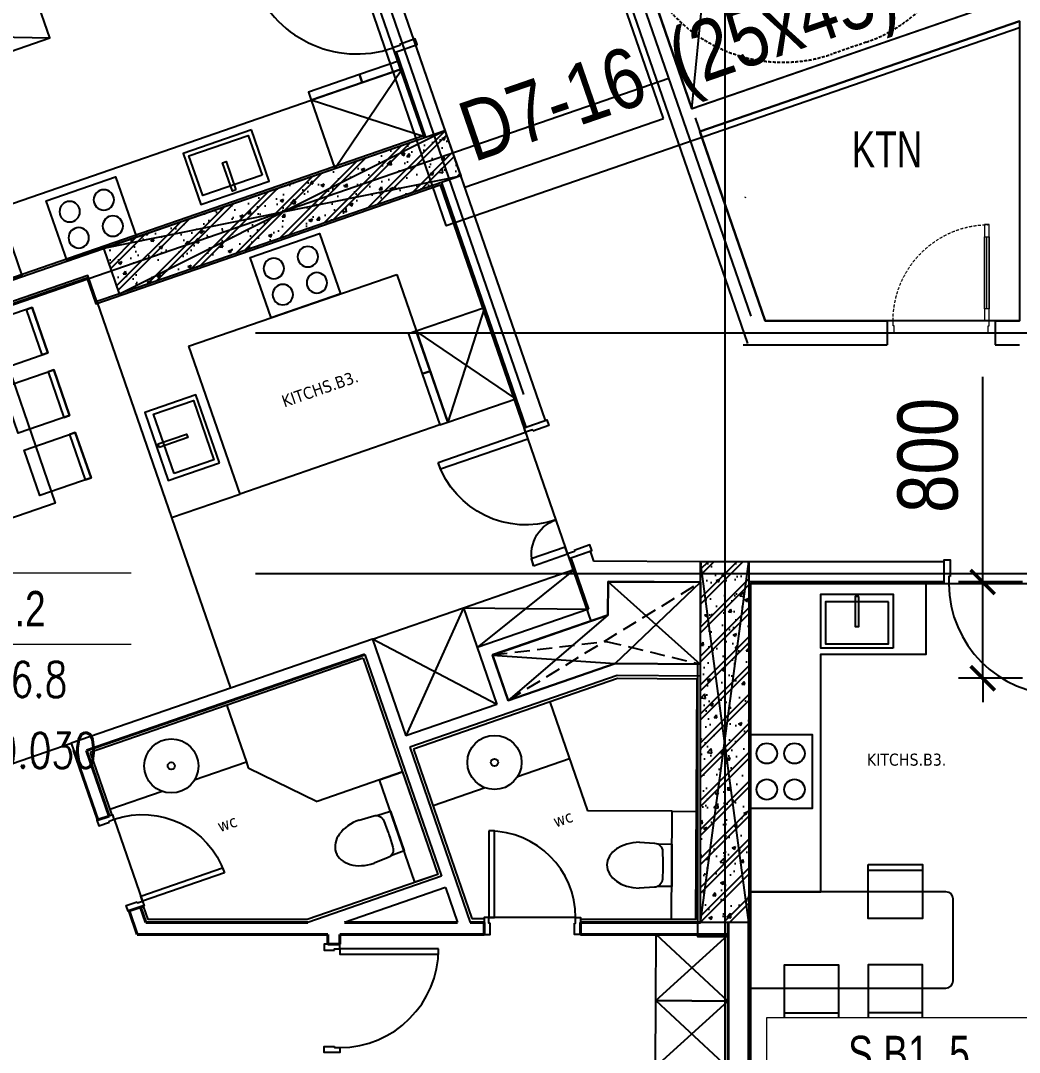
# Model space of a CAD drawing. Header units: millimetres. Extents: x -361699137 to 361252145, y -356478932 to 356523199.
# Drawn here: x -51378 to -43073, y 11591 to 20166 of the extents above; entities that cross this region are included whole.
import ezdxf
from ezdxf.enums import TextEntityAlignment as Align
from ezdxf.xclip import XClip

# ---------------------------------------------------------------- set-up
doc = ezdxf.new("R2010")
doc.units = ezdxf.units.MM
doc.header["$LTSCALE"] = 100
doc.header["$MEASUREMENT"] = 0
doc.header["$XCLIPFRAME"] = 0
doc.set_wipeout_variables(frame=1)
for name, pattern in [('ACAD_ISO03W100', [30, 12, -18]), ('HIDDEN', [0.375, 0.25, -0.125]), ('Xref_ST_MBDV Cot vach 30.7.2022$0$HIDDEN', [0.375, 0.25, -0.125])]:
    doc.linetypes.add(name, pattern=pattern)
for name, color, linetype in [('1VinaPVC-Text', 9, 'Continuous'), ('A-_FURN----_E-_N', 251, 'Continuous'), ('A-_SANIEQPT_E-_N', 251, 'Continuous'), ('A-ANNO-ROOM', 50, 'Continuous'), ('ccu12-Text', 31, 'Continuous'), ('IDEA - dim', 251, 'Continuous'), ('KC', 5, 'Continuous'), ('KT-Khuat', 9, 'HIDDEN'), ('KT-Net manh', 139, 'Continuous'), ('KT-Tuong', 1, 'Continuous'), ('Xref_ST_MBDV Cot vach 30.7.2022$0$KT-Net manh', 139, 'Continuous'), ('Xref_ST_MBDV Cot vach 30.7.2022$0$KT-Text', 7, 'Continuous'), ('Xref_ST_MBDV Cot vach 30.7.2022$0$KT-Tuong', 1, 'Continuous')]:
    doc.layers.add(name, color=color, linetype=linetype)
for name, color, linetype, lineweight in [('ccu12-Tencaukien', 9, 'Continuous', 15), ('KT-Chuviet', 255, 'Continuous', 15), ('KT-Net cat', 1, 'Continuous', 40), ('KT-Net thay', 7, 'Continuous', 15), ('KT-Net truc', 18, 'Continuous', 15), ('Xref_ST_MBDV Cot vach 30.7.2022$0$CUA', 37, 'Continuous', 13)]:
    doc.layers.add(name, color=color, linetype=linetype, lineweight=lineweight)
doc.layers.add('dien tich thong thuy', color=3, linetype='Continuous', plot=False)
doc.styles.add('220126_HDN_HBA typical plan$0$211210_HDN_HBA_TYPICAL PLAN CORE OPT 1$0$HBA-Text', font='GOTHIC.TTF')
doc.styles.add('Arial Narrow', font='ARIALN.TTF')
doc.styles.add('font unicode ccu', font='arial.ttf')
doc.styles.add('ROMANS', font='ROMANS.SHX')
doc.styles.add('Tahoma', font='tahoma.ttf')
doc.styles.add('Xref_ST_MBDV Cot vach 30.7.2022$0$Arial', font='arial.ttf', dxfattribs={"width": 0.7})
doc.dimstyles.new('ccu12-200', dxfattribs={"dimscale": 200, "dimtxt": 2.5, "dimasz": 1, "dimexe": 1, "dimexo": 2, "dimgap": 1, "dimtad": 1, "dimdec": 0, "dimdsep": 46, "dimtxsty": 'Arial Narrow', "dimblk": 'ARCHTICK', "dimcen": -1, "dimdle": 1, "dimclrd": 256, "dimclre": 256, "dimclrt": 3, "dimadec": 0, "dimazin": 2, "dimtfac": 0.1, "dimtdec": 0, "dimtmove": 0, "dimatfit": 1, "dimldrblk": 'ARCHTICK', "dimfxl": 1, "dimtvp": 0.8333333333333334, "dimtolj": 1, "dimtzin": 12, "dimarcsym": 0})
pattern_1 = [(49.99999999999999, (-90946.1647472535, -18366.26446870027), (286.9040730403014, -25.10085399303804), [30, -330]), (355, (-90946.1647472535, -18366.26446870027), (-55.50053344520001, 300.8768534800047), [24, -264]), (100.4514, (-90922.25607525349, -18368.35620470027), (231.4037526856086, 275.7758168243814), [25.496076, -280.4568448]), (46.18420000000001, (-90946.1647472535, -18286.26446870027), (426.8964194502578, -66.20760573160723), [45, -495]), (96.6356, (-90910.5900492535, -18291.78179150027), (373.8650822194813, 389.6471483601767), [38.2441152, -420.6852]), (351.1842, (-90946.1647472535, -18286.26446870027), (373.8647780534509, 389.6474403701299), [36, -396]), (21, (-90906.1647472535, -18306.26446870027), (238.7628208473847, -161.0475562661355), [30, -330]), (326.0000000000001, (-90906.1647472535, -18306.26446870027), (97.32613276863269, 290.0600180187412), [24, -264]), (71.4514, (-90886.2678540535, -18319.68511110027), (336.089051432596, 129.012198683981), [25.496076, -280.4568448]), (37.50000000000001, (-90946.1647472535, -18366.26446870027), (4.863942126916267, 133.1575415325246), [0, -260.8, 0, -268, 0, -265]), (7.499999999999999, (-90946.1647472535, -18366.26446870027), (105.2278149768594, 157.7646847529441), [0, -152.8, 0, -254.8, 0, -101]), (327.5, (-91035.3647472535, -18366.26446870027), (213.5289744689636, -9.021948693751902), [0, -100, 0, -312, 0, -414]), (317.5, (-91075.3647472535, -18366.26446870027), (233.2744677369545, 40.04199293292709), [0, -130, 0, -207.2, 0, -294]), (45, (-90946.1647472535, -18366.26446870027), (-120.2081528017131, 120.2081528017131), []), (45, (-90946.1647472535, -18317.26446870027), (-120.2081528017131, 120.2081528017131), [])]

# ---------------------------------------------------------------- blocks, each defined once
blk = doc.blocks.new('*U166')
blk.add_line((70, 100), (70, 700.0000000000036))
for points in [[(50, 0), (50, 800.0000000000036), (90, 800.0000000000036), (90, 0)], [(50, 100), (90, 100), (90, 700.0000000000036), (50, 700.0000000000036)], [(0, -100.0000000004902), (60, -100.0000000004902), (60, -40), (50, -40), (50, 0), (0, 0)], [(900.0000000000036, -100.0000000004901), (840.0000000000036, -100.0000000004901), (840.0000000000036, -39.99999999999989), (850.0000000000036, -39.99999999999989), (850.0000000000036, 1.136868377216165e-13), (900.0000000000036, 1.421085471520205e-13)]]:
    blk.add_lwpolyline(points, close=True)
at = {"linetype": 'Xref_ST_MBDV Cot vach 30.7.2022$0$HIDDEN'}
blk.add_arc((50, 0), 800.0000000000036, 7.016709298534877e-15, 90, dxfattribs=at)
blk = doc.blocks.new('*U204')
at = {"ltscale": 5}
blk.add_lwpolyline([(305, -530), (305, -1.13686837721616e-13), (-305, 0), (-305, -530)], close=True, dxfattribs=at)
for centre in [(-150, -150), (150, -150.0000000000001), (-150, -380), (150, -380)]:
    blk.add_circle(centre, 85, dxfattribs=at)
blk = doc.blocks.new('*U205')
at = {"ltscale": 5}
for points in [[(-300, -450), (300, -450), (300, 0), (-300, 0)], [(-261, -65), (261, -65), (261, -415), (-261, -415)], [(-15, -20), (15, -20), (15, -270), (-15, -270)]]:
    blk.add_lwpolyline(points, close=True, dxfattribs=at)
blk = doc.blocks.new('17')
at = {"layer": 'A-_FURN----_E-_N', "linetype": 'Continuous'}
for points in [[(-1.86992110684514e-09, 170.0000000000146), (599.9999999981374, 170.0000000000364), (599.9999999981301, 970.0000000000146), (-1.862645149230957e-09, 970.0000000000218)], [(599.9999999981374, 520.0000000000146), (669.9999999981301, 520.0000000000218), (669.9999999981374, 970.0000000000218), (599.9999999981301, 970.0000000000146)], [(599.9999999981374, 170.0000000000364), (669.9999999981301, 170.0000000000218), (669.9999999981301, 520.0000000000218), (599.9999999981374, 520.0000000000146)]]:
    blk.add_lwpolyline(points, close=True, dxfattribs=at)
at = {"layer": 'IDEA - dim'}
for points in [[(-1.86992110684514e-09, 3820.000000000138), (599.9999999981301, 3820.000000000146), (599.9999999981301, 3720.000000000131), (-1.86992110684514e-09, 3720.000000000138)], [(2149.99999999813, 3820.000000000153), (1799.999999998145, 3820.000000000146), (1799.99999999813, 2854.999999999971), (2149.99999999813, 2854.999999999964)], [(800.0000000000073, 125.0000000000218), (790, 125.0000000000218), (789.9999999999927, 185.0000000000073), (749.9999999999927, 185.0000000000073), (749.9999999999927, -15.00000000000728), (799.9999999999927, -15)]]:
    blk.add_lwpolyline(points, close=True, dxfattribs=at)
for points in [[(599.9999999981301, 3820.000000000146), (599.9999999981301, 970.0000000000146)], [(599.9999999981301, 970.0000000000146), (-1.862645149230957e-09, 970.0000000000218)]]:
    blk.add_lwpolyline(points, dxfattribs=at)
blk.add_arc((1710.000000000007, 185.000000000422), 919.9999999999994, 90, 180, dxfattribs=at)
at = {"layer": 'KT-Net manh', "linetype": 'ACAD_ISO03W100', "ltscale": 4}
for p, q in [((-1.86992110684514e-09, 170.0000000000146), (599.9999999981301, 970.0000000000146)), ((-1.862645149230957e-09, 970.0000000000218), (599.9999999981374, 170.0000000000364))]:
    blk.add_line(p, q, dxfattribs=at)
blk.add_lwpolyline([(2149.99999999813, 3820.000000000153), (1799.99999999813, 2854.999999999971)], dxfattribs=at)
at = {"layer": 'KT-Tuong'}
for points in [[(-7.275957614183426e-12, 9600.000000000022), (0, 2.182787284255028e-11)], [(749.9999999999927, 170.0000000000146), (-1.86992110684514e-09, 170.0000000000146)], [(749.9999999999927, 170.0000000000146), (749.9999999999927, 0)], [(749.9999999999927, 0), (-7.275957614183426e-12, 2.91038304567337e-11)]]:
    blk.add_lwpolyline(points, dxfattribs=at)
at = {"layer": 'A-_SANIEQPT_E-_N', "linetype": 'Continuous', "extrusion": (0, 0, -1), "zscale": -0.9999999999999998, "rotation": 90}
blk.add_blockref('*U204', (-529.9999999981301, 3020.000000000146), dxfattribs=at)
at = {"layer": 'A-_SANIEQPT_E-_N', "linetype": 'Continuous', "rotation": 90}
blk.add_blockref('*U205', (79.99999999813008, 1820.000000000196), dxfattribs=at)
blk = doc.blocks.new('d900n')
for points in [[(20, -50), (20, -40), (65, -40), (65, 0), (-65, 0), (-65, -50)], [(885, -40), (65, -40), (65, -85), (885, -85)], [(20, -850), (20, -860), (65, -860), (65, -900), (-65, -900), (-65, -850)]]:
    blk.add_lwpolyline(points, close=True)
blk.add_arc((65, -40), 820, 270, 0)
blk = doc.blocks.new('d800')
blk.add_line((760, 70), (40, 70))
for points in [[(40, 790), (40, 70), (85, 70), (85, 790)], [(50, 25), (40, 25), (40, 70), (0, 70), (0, -70), (50, -70)], [(750, 25), (760, 25), (760, 70), (800, 70), (800, -70), (750, -70)]]:
    blk.add_lwpolyline(points, close=True)
blk.add_arc((40, 70), 720, 0, 90)
blk = doc.blocks.new('220126_HDN_HBA typical plan$0$210902_YS plan 330pm ver13$0$TOTO-WC-CW822J')
at = {"color": 0}
blk.add_lwpolyline([(-177.2072506700642, -119.1915361834399), (-175, 0), (175, 0), (177.2072506700642, -119.1915361836145)], dxfattribs=at)
blk.add_lwpolyline([(-190, -270), (-183.3947591906181, -144.5004246227618, -0.3908696114996718), (-115.4352058441145, -78.20653349565691), (-27.76706723973621, -75.77130742336158, -0.01388621073825284), (27.76706724101678, -75.77130742336158), (115.4352058439981, -78.20653349565691, -0.3908696114996718), (183.3947591905016, -144.5004246227618), (190, -270)], format="xyb", dxfattribs=at)
blk.add_ellipse((0, -270), major_axis=(0, -270), ratio=0.7037037037037037, start_param=4.71238898038469, end_param=7.853981633974483, dxfattribs=at)
blk = doc.blocks.new('dc')
for points in [[(-1100, -40), (-1110, -40), (-1110, -100), (-1150, -100), (-1150, 100), (-1100, 100)], [(-50, -40), (-40, -40), (-40, -100), (0, -100), (0, 100), (-50, 100)], [(-1109.999999999985, -400), (-1109.999999999985, -100), (-1049.999999999985, -100), (-1049.999999999985, -400)], [(-39.99999999998545, -869.9999999999709), (-39.99999999998545, -99.9999999999709), (-99.99999999998545, -99.9999999999709), (-99.99999999998545, -869.9999999999709)]]:
    blk.add_lwpolyline(points, close=True)
for centre, radius, start, end in [((-1110.000000000029, -99.9999999999709), 300.0000000000291, 270, 0), ((-40.0000000000291, -100.0000000000873), 769.9999999999345, 180, 270)]:
    blk.add_arc(centre, radius, start, end)
blk = doc.blocks.new('*U203')
at = {"linetype": 'Continuous'}
for points in [[(-375.0000000000002, -849.9999999962746), (374.9999999999998, -849.9999999962748), (375.0000000000002, 850.0000000037252), (-374.9999999999998, 850.0000000037254)], [(-724.9999999999999, 750.0000000037254), (-274.9999999999999, 750.0000000037253), (-274.9999999999999, 350.0000000037253), (-724.9999999999999, 350.0000000037254)], [(-724.9999999999999, 350.0000000037254), (-674.9999999999999, 350.0000000037254), (-674.9999999999999, 750.0000000037254), (-724.9999999999999, 750.0000000037254)], [(725.0000000000001, 750.0000000037252), (275.0000000000001, 750.0000000037253), (275.0000000000001, 350.0000000037252), (725.0000000000001, 350.0000000037252)], [(725.0000000000001, 350.0000000037252), (675.0000000000001, 350.0000000037252), (675.0000000000001, 750.0000000037252), (725.0000000000001, 750.0000000037252)], [(-725, 200.0000000037254), (-274.9999999999999, 200.0000000037253), (-275.0000000000001, -199.9999999962747), (-725, -199.9999999962746)], [(-725, -199.9999999962746), (-675, -199.9999999962746), (-675, 200.0000000037254), (-725, 200.0000000037254)], [(725, 200.0000000037251), (275.0000000000001, 200.0000000037252), (274.9999999999999, -199.9999999962748), (725, -199.9999999962749)], [(725, -199.9999999962749), (675, -199.9999999962748), (675, 200.0000000037252), (725, 200.0000000037251)], [(-725.0000000000001, -749.9999999962746), (-275.0000000000001, -749.9999999962747), (-275.0000000000001, -349.9999999962747), (-725.0000000000001, -349.9999999962746)], [(-725.0000000000001, -349.9999999962746), (-675.0000000000001, -349.9999999962746), (-675.0000000000001, -749.9999999962746), (-725.0000000000001, -749.9999999962746)], [(724.9999999999999, -749.9999999962748), (274.9999999999999, -749.9999999962747), (274.9999999999999, -349.9999999962748), (724.9999999999999, -349.9999999962748)], [(724.9999999999999, -349.9999999962748), (674.9999999999999, -349.9999999962748), (674.9999999999999, -749.9999999962748), (724.9999999999999, -749.9999999962748)]]:
    blk.add_lwpolyline(points, close=True, dxfattribs=at)
blk = doc.blocks.new('22')
at = {"layer": 'A-_FURN----_E-_N', "linetype": 'Continuous'}
for points in [[(-2240.332376749473, 2101.146407085093), (-2806.351350841011, 1902.092341644646), (-2540.945930253787, 1147.400376189271), (-1974.926956162279, 1346.454441629678)], [(-2806.351350841011, 1902.092341644646), (-2872.386897818375, 1878.869367343257), (-2756.272026311475, 1548.691632456543), (-2690.236479334111, 1571.914606757942)], [(-2690.236479334111, 1571.914606757942), (-2756.272026311475, 1548.691632456543), (-2606.981477231151, 1124.177401887879), (-2540.945930253787, 1147.400376189271)]]:
    blk.add_lwpolyline(points, close=True, dxfattribs=at)
at = {"layer": 'IDEA - dim'}
for p, q in [((-4698.587608450413, 1766.659917587898), (-2972.229739421789, 2373.774817605081)), ((-2972.229739421789, 2373.774817605081), (-2540.945930060814, 1147.400375640402)), ((-5463.660648514531, 2133.624825685176), (-4833.322772746644, 341.2314089476567)), ((-4698.587608450427, 1766.659917587906), (-4267.303798874491, 540.2854750119259)), ((-2540.9459300608, 1147.400375640398), (-1974.926956162279, 1346.454441629678)), ((-4833.322772746658, 341.2314089476495), (-4267.303798874491, 540.2854750119295)), ((-2401.789461821594, -393.7146390786784), (-1477.291790943549, -68.5929930316197)), ((-3156.481426973274, -659.1200605294453), (-2401.789461821594, -393.7146390786784)), ((-3232.932449440064, -818.5102771908169), (-5497.008344895163, -1614.72654154315)), ((-3232.932449440064, -818.5102771908205), (-2602.594574519884, -2610.903694786721)), ((-1115.799873565687, -975), (-2809.434445669162, -1570.606973637747)), ((-455.8490729165933, -975.176765321261, -7.594823728274136e-05), (-1115.799873565687, -975.0000000000036)), ((-1677.396497968599, -1172.498841471068), (-1360.010450466172, -2074.999999999947)), ((-4364.970396939825, -1216.618410014626), (-4199.092008973763, -1688.300887843605)), ((-5497.008344895163, -1614.72654154315), (-5314.542117944555, -2133.577267689339)), ((-2809.434445669162, -1570.606973637747), (-2315.546157128461, -2975.000000000004)), ((-4199.092009030675, -1688.300887681698), (-4631.699031193129, -1840.43746040445)), ((-4199.092008973763, -1688.300887843605), (-4182.504170156288, -1735.469135491825)), ((-1511.518109831697, -1644.181319785781), (-1944.125131994122, -1796.31789250853)), ((-4182.504170156288, -1735.469135491825), (-3608.699389888803, -2010.692816216826)), ((-2901.175672626588, -1761.875233630442), (-3608.699389888803, -2010.692816216826)), ((-4898.522934326014, -1934.272447040225), (-5331.129956488367, -2086.40901976297)), ((-2210.949035127065, -1890.152879144305), (-2643.556057289388, -2042.289451867051)), ((-5314.542117944555, -2133.577267689343), (-5432.462737499518, -2175.046864791024)), ((-655.8490729166369, -2075.176765321203, -7.594823728274136e-05), (-1360.010450466172, -2074.999999999947)), ((-2602.594574519884, -2610.903694786717), (-3685.828399372826, -2991.848693660633)), ((-5049.136696925518, -2888.26923299286), (-5010.042097056146, -2999.436443876872, -4.692407630474989e-06)), ((-3685.828399372811, -2991.84869366063, -2.134688137273835e-05), (-5010.042097056146, -2999.436443876868, -2.134688137273835e-05)), ((-2315.546157128454, -2975.000000000004), (-2214.101401505766, -2975.000000000005)), ((-455.8490729166078, -2973.340898147291, -2.134688137273977e-05), (-1414.066313996169, -2978.831487083884, -2.134688137273977e-05))]:
    blk.add_line(p, q, dxfattribs=at)
blk.add_lwpolyline([(-455.8490729165933, -975.176765321261), (-455.8490729166078, -2973.340898147291)], dxfattribs=at)
for points in [[(-2901.175673651989, -1761.875233990981), (-2602.594574519884, -2610.90369478671), (-2791.267565807779, -2677.255050149393), (-3089.848664939942, -1828.226589353664)], [(-455.8490729166515, -2075.176765321212), (-455.8563089109157, -2973.913940042168), (-655.8563089109521, -2973.913940042168), (-655.8490729166369, -2075.176765321203)]]:
    blk.add_lwpolyline(points, close=True, dxfattribs=at)
at = {"layer": 'IDEA - dim', "elevation": -2.134688137273977e-05}
for points in [[(-783.7024083725773, -3100.000317796741), (-183.7024083725773, -3100.000317796741), (-183.7024083726064, -3650.000317796759), (-783.7024083726064, -3650.000317796752)], [(-783.7024083726064, -3650.000317796748), (-183.7024083726064, -3650.000317796756), (-183.7024083726064, -4200.000317796776), (-783.7024083726355, -4200.00031779677)]]:
    blk.add_lwpolyline(points, close=True, dxfattribs=at)
at = {"layer": 'IDEA - dim'}
for centre, radius in [((-2135.594519502934, -1678.146518449499), 225), ((-4823.168418701913, -1722.266086345411), 225), ((-4823.168418701913, -1722.266086345411), 30), ((-2135.594519502934, -1678.146518449499), 30)]:
    blk.add_circle(centre, radius, dxfattribs=at)
at = {"layer": 'KT-Khuat', "ltscale": 5}
for p, q in [((-2025.459705886184, -1162.399174370996), (-430.8490729166224, -170.1767653212555, -7.594823728274136e-05)), ((-2158.16241661158, -785.0531917951466), (-1212.729852943055, -666.1995871854997)), ((-1212.729852943055, -666.1995871854997), (-430.8490729165933, -850.1767653212555, -7.594823728274136e-05))]:
    blk.add_line(p, q, dxfattribs=at)
at = {"layer": 'KT-Net cat'}
for p, q in [((-3217.642244935894, -786.6322338547398), (-5528.886388212937, -1599.436337047757)), ((-5635.005013293434, -1599.1090124702), (-5432.462737499503, -2175.046864791038)), ((-5528.886388212937, -1599.436337047757), (-5338.126241855542, -2141.871187109682)), ((-5338.126241855542, -2141.871187109675), (-5432.462737499503, -2175.046864791038)), ((-5049.136696925532, -2888.269232992869), (-5167.057316048711, -2929.738829942726)), ((-5072.720820836519, -2896.563152413219), (-5027.715371852406, -3024.538122226402)), ((-5167.057316499449, -2929.738830040626), (-5098.40847103751, -3124.944835624561)), ((-413.7331890610949, -2998.099984359113, -2.134688137273977e-05), (-1413.923066239608, -3003.831076682087, -2.134688137273977e-05)), ((-413.7331890610949, -2998.099984359113, -2.134688137273977e-05), (-1413.923066239622, -3003.831076682114, -2.134688137273977e-05)), ((-183.9432580064167, -2996.783287060045, -2.134688137273977e-05), (-171.9104464566335, -5096.748813310127, -2.134688137273977e-05)), ((-13.94604873838398, -2995.809202315539, -2.134688137273977e-05), (-1.91323718860076, -5095.774728565621, -2.134688137273977e-05)), ((-3681.49108262032, -3016.824251225375, -2.134688137273977e-05), (-5027.715371852399, -3024.538122226404, -2.134688137273977e-05)), ((-2435.852131968531, -3009.686734649564, -2.134688137273977e-05), (-3375.072806992997, -3015.068473180476, -2.134688137273977e-05)), ((-2213.909933383191, -3008.415004891562, -2.134688137273977e-05), (-2330.061795684087, -3009.080555565011, -2.134688137273977e-05)), ((-2213.909933383176, -3008.415004891514, -2.134688137273977e-05), (-2213.336942357004, -3108.413363284488, -2.134688137273977e-05)), ((-1413.923066239615, -3003.831076682069, -2.134688137273977e-05), (-1413.350075213442, -3103.829435075037, -2.134688137273977e-05)), ((-3512.97543446366, -3115.860297466452, -4.26937627455744e-05), (-5098.408471037619, -3124.944835624563, -2.134688137273977e-05)), ((-3512.975434463646, -3115.860297466452, -2.134688137283463e-05), (-3512.517041642706, -3195.858984180808, -2.134688137283463e-05)), ((-2213.336942356997, -3108.413363284488, -2.134688137273977e-05), (-3412.977076070725, -3115.287306440274, -4.26937627455744e-05)), ((-3412.977076070718, -3115.287306440274, -2.134688137283463e-05), (-3412.518683249778, -3195.285993154626, -2.134688137283463e-05)), ((-183.7347671676253, -3096.78373404065, -2.134688137273977e-05), (-1413.350075213435, -3103.829435075035, -2.134688137273977e-05)), ((-3512.517041642706, -3195.858984180808, -4.26937627455744e-05), (-3412.518683249771, -3195.285993154628, -4.26937627455744e-05))]:
    blk.add_line(p, q, dxfattribs=at)
at = {"layer": 'KT-Net manh', "linetype": 'ACAD_ISO03W100', "ltscale": 4}
for p, q in [((-2240.332376749473, 2101.146407085093), (-2540.945930253787, 1147.400376189271)), ((-1974.926956162279, 1346.454441629678), (-2806.351350841011, 1902.092341644646)), ((-2606.981477231151, 1124.177401887875), (-4267.303798962515, 540.2854752621315)), ((-4833.322772746673, 341.2314089476422), (-4335.687607351007, -1073.81602621077)), ((-1477.291790943549, -68.59299303161606), (-2285.674589936796, -723.8923738325357)), ((-2401.789461821594, -393.7146390786784), (-2874.488166852665, -1460.980273017387)), ((-2401.789461821609, -393.714639078682), (-1361.17691905969, -398.7707277844183)), ((-2119.796201576086, -1195.574852007867), (-3156.481426973274, -659.1200605294453)), ((-6694.10001356787, -1903.207973560988), (-5656.398561275491, -1538.275519659823))]:
    blk.add_line(p, q, dxfattribs=at)
at = {"layer": 'KT-Net manh', "linetype": 'ACAD_ISO03W100', "ltscale": 4, "elevation": -2.134688137273977e-05}
for points in [[(-783.7024083725773, -3100.000317796741), (-183.7024083726064, -3650.000317796759)], [(-783.7024083726064, -3650.000317796748), (-183.7024083725773, -3100.000317796737)], [(-783.7024083726064, -3650.000317796748), (-183.7024083726064, -4200.000317796776)], [(-783.7024083726355, -4200.000317796766), (-183.7024083726064, -3650.000317796752)]]:
    blk.add_lwpolyline(points, dxfattribs=at)
at = {"layer": 'KT-Tuong'}
for p, q in [((-2577.59550023565, 3572.592493500084), (-1731.615719331836, 1167.011854484997)), ((-2605.264832105604, 3138.847858865967), (-1891.987761958866, 1110.613202518463)), ((-1891.987761958866, 1110.613202518463), (-1731.615719331821, 1167.011854485001)), ((-1510.467468570918, 25.74350263131782), (-1350.095425997759, 82.14215457892533)), ((-1510.467468624789, 25.7435026123967), (-1361.17691905969, -398.7707277844147)), ((-1350.095425997759, 82.14215457891805), (-1321.208179065943, 7.275957614183426e-12)), ((-430.8490729166515, -0.176765321262792, -7.594823728274136e-05), (-1321.208179065943, 7.275957614183426e-12)), ((-2401.789461821594, -393.7146390786784), (-2119.796201549121, -1195.574851998374)), ((-1361.17691905969, -398.7707277844111), (-2285.674589936796, -723.892373832532)), ((-3156.481426973274, -659.1200605294453), (-2874.488166852665, -1460.980273017387)), ((-3217.642244935894, -786.6322338547398), (-2570.716531202081, -2626.193899282125)), ((-1137.138941641548, -849.9999999999964), (-430.8490729165933, -850.176765321261, -7.594823728274136e-05)), ((-1120.067687180912, -949.9999999999927), (-2841.312489000476, -1555.316769147081)), ((-430.8490729165933, -950.1767653212592, -7.594823728274136e-05), (-1120.067687180912, -949.9999999999964)), ((-2119.796201549121, -1195.574851998374), (-2874.488166852665, -1460.980273017391)), ((-2841.312489000476, -1555.316769147081), (-2330.061795684102, -3009.080555564988)), ((-2570.716531202081, -2626.193899282132), (-3681.491082620305, -3016.824251225375)), ((-2537.540852468286, -2720.530394555983), (-3375.072806992997, -3015.068473180476)), ((-2537.540852468286, -2720.530394555983), (-2435.852131968539, -3009.686734649544))]:
    blk.add_line(p, q, dxfattribs=at)
for points in [[(-5274.987657231803, 2199.976181045764), (-5463.660648514531, 2133.624825685176), (-5539.964707182342, 2350.598765669434), (-8747.405772861457, 1222.625649326274)], [(-430.8490729166224, -170.1767653212555), (-1199.999999999971, -169.9999999999909), (-1199.999999999971, -448.0925353398143), (-2158.16241661158, -785.0531917951466), (-2025.459705886198, -1162.399174371003), (-1137.138941641548, -849.9999999999964)], [(-3156.481426973274, -659.1200605294453), (-5656.398561484297, -1538.275519066154)], [(-5656.398561484297, -1538.275519066154), (-5432.462737499518, -2175.046864791024)]]:
    blk.add_lwpolyline(points, dxfattribs=at)
at = {"layer": 'A-_FURN----_E-_N', "linetype": 'Continuous', "xscale": -0.9999999999999997, "rotation": 199.3754393591273}
blk.add_blockref('*U203', (-6437.177650556972, 1134.042578074241), dxfattribs=at)
at = {"layer": 'A-_FURN----_E-_N', "xscale": -0.9999999999999988, "rotation": 289.3754393591279}
blk.add_blockref('dc', (-1811.80173999921, 1138.812528728944), dxfattribs=at)
at = {"layer": 'A-_FURN----_E-_N', "linetype": 'Continuous', "extrusion": (0, 0, -1), "zscale": -1, "rotation": 70.6245605753105}
blk.add_blockref('d800', (5108.097006487122, -2909.004031467804), dxfattribs=at)
at = {"layer": 'A-_FURN----_E-_N', "linetype": 'Continuous', "extrusion": (0, 0, -1), "xscale": -1, "zscale": -1, "rotation": 359.6716985285339}
blk.add_blockref('d800', (2213.73803607533, -3038.414512409419, 2.134688137273977e-05), dxfattribs=at)
at = {"layer": 'A-_SANIEQPT_E-_N', "linetype": 'Continuous', "xscale": -0.9999999999999989, "rotation": 19.37543935912716}
blk.add_blockref('*U204', (-3902.752795864406, 2608.352823700276), dxfattribs=at)
at = {"layer": 'A-_SANIEQPT_E-_N', "linetype": 'Continuous', "extrusion": (0, 0, -1), "xscale": -0.9999999999999983, "zscale": -0.9999999999999983, "rotation": 250.6245606408727}
blk.add_blockref('*U205', (4961.624466697278, 932.1321414742142), dxfattribs=at)
at = {"layer": 'A-_SANIEQPT_E-_N', "extrusion": (0, 0, -1)}
for p, xscale, zscale, rotation in [((2940.558115373817, -2252.740819751565), -1, -1, 70.62456057531593), ((655.8490729166369, -2525.176765321261, 7.594823728274136e-05), -1.000000000000001, -1.000000000000001, 90)]:
    blk.add_blockref('220126_HDN_HBA typical plan$0$210902_YS plan 330pm ver13$0$TOTO-WC-CW822J', p, dxfattribs=dict(at, xscale=xscale, zscale=zscale, rotation=rotation))
at = {"layer": 'IDEA - dim', "extrusion": (-6.795373256382906e-11, 2.371875708075426e-08, -0.9999999999999999), "xscale": -1, "zscale": -1, "rotation": 359.6716985285339}
blk.add_blockref('d900n', (3477.517616205194, -3195.658437321628, -5.420943752036575e-05), dxfattribs=at)
at = {"layer": '1VinaPVC-Text', "style": 'Tahoma'}
for s, p in [('KITCHS.B3.', (-3900.273750398192, 1261.882002514474)), ('wc', (-1623.270896634422, -2216.942873162752)), ('wc', (-4414.831169365934, -2272.302644082738))]:
    blk.add_text(s, height=99.99999999999999, rotation=19.3754394238956, dxfattribs=at).set_placement(p)
blk = doc.blocks.new('1pn')
at = {"layer": 'IDEA - dim'}
blk.add_line((2024.999999996275, 7930), (2024.999999996275, 8100), dxfattribs=at)
for points in [[(2075.000000007451, 7975.000000000058), (2065.000000007451, 7975.000000000058), (2065.000000007451, 7915.000000000058), (2025.000000007451, 7915.000000000058), (2025.000000007451, 8115.000000000058), (2075.000000007451, 8115.000000000058)], [(1393.370892625302, 5581.983968055807), (1843.370892625302, 5581.983968055807), (1843.370892625302, 5131.983968055807), (1393.370892625302, 5131.983968055807)], [(1393.370892625302, 5581.983968055807), (1843.370892625302, 5581.983968055807), (1843.370892625302, 5531.983968055807), (1393.370892625302, 5531.983968055807)], [(1146.629162261263, 4298.634093876113), (696.6291622612625, 4298.634093876113), (696.6291622612625, 4748.634093876113), (1146.629162261263, 4748.634093876113)], [(1393.370892625302, 4298.634093876113), (1843.370892625302, 4298.634093876113), (1843.370892625302, 4748.634093876113), (1393.370892625302, 4748.634093876113)], [(1146.629162261263, 4298.634093876113), (696.6291622612625, 4298.634093876113), (696.6291622612625, 4348.634093876113), (1146.629162261263, 4348.634093876113)], [(1393.370892625302, 4298.634093876113), (1843.370892625302, 4298.634093876113), (1843.370892625302, 4348.634093876113), (1393.370892625302, 4348.634093876113)]]:
    blk.add_lwpolyline(points, close=True, dxfattribs=at)
blk.add_lwpolyline([(1000, 7930), (400, 7930), (400, 5354.999999999942), (1000, 5354.999999999942), (1000, 7330), (1874.999999998137, 7329.999999999942), (1874.999999998137, 7929.999999999942)], dxfattribs=at)
blk.add_lwpolyline([(400, 4554.999999999942), (2039.999999996275, 4555, 0.414213562373095), (2099.999999996275, 4615), (2099.999999996275, 5295, 0.414213562373095), (2039.999999996275, 5355), (400, 5354.999999999942)], format="xyb", close=True, dxfattribs=at)
blk.add_arc((2985.000000007451, 7914.999999999651), 920, 180, 270, dxfattribs=at)
at = {"layer": 'KT-Tuong'}
for p, q in [((400, 8100), (2024.999999996275, 8100.000000000058)), ((2024.999999994412, 7930), (400, 7930))]:
    blk.add_line(p, q, dxfattribs=at)
at = {"layer": 'IDEA - dim', "xscale": -1}
blk.add_blockref('*U205', (1300, 7829.999999999942), dxfattribs=at)
at = {"layer": 'IDEA - dim', "extrusion": (0, 0, -1), "xscale": -1.000000000000001, "zscale": -1.000000000000001, "rotation": 90}
blk.add_blockref('*U204', (-930, 6354.999999999942), dxfattribs=at)
at = {"layer": '1VinaPVC-Text', "style": 'Tahoma'}
blk.add_text('KITCHS.B3.', height=100, dxfattribs=at).set_placement((1381.60463318415, 6403.25719513424))
blk = doc.blocks.new('TAG CAO DO SAN')
blk.add_wipeout([(1526701.778855525, -266095.22987594287), (1527644.6359120198, -266095.22987594287), (1527644.6359120198, -266330.944140067), (1526701.778855525, -266330.944140067)]).dxf.layer = 'KT-Net thay'
at = {"layer": 'KT-Net thay', "flags": 128}
blk.add_lwpolyline([(1526701.778855525, -266095.2298759429), (1526701.778855525, -266330.9441400666), (1527644.63591202, -266330.9441400666), (1527644.63591202, -266095.2298759429)], close=True, dxfattribs=at)
blk.add_lwpolyline([(1526701.778855525, -266330.9441400666), (1527644.63591202, -266330.9441400666)], dxfattribs=at)
at = {"layer": 'KT-Chuviet', "color": 31, "style": 'font unicode ccu', "width": 0.75}
blk.add_attdef('TÊNPHÒNG', text='', height=117.85713, dxfattribs=at).set_placement((1527175.308820772, -266213.4467624734), align=Align.MIDDLE_CENTER)
blk = doc.blocks.new('A$C1AAC5519')
at = {"layer": 'A-ANNO-ROOM', "insert": (772.955269176513, 1216.574747113511), "char_height": 600, "attachment_point": 2, "rotation": 50.44882673977027, "style": '220126_HDN_HBA typical plan$0$211210_HDN_HBA_TYPICAL PLAN CORE OPT 1$0$HBA-Text'}
blk.add_mtext_dynamic_manual_height_columns('S.B1.', width=722857412.8743668, gutter_width=9765.624999999996, heights=[0], dxfattribs=at)
blk = doc.blocks.new('A$C418F5BC8')
at = {"layer": 'A-ANNO-ROOM', "insert": (648.1133449638728, 1090.790118377889), "char_height": 600, "attachment_point": 2, "rotation": 50.44882673977027, "style": '220126_HDN_HBA typical plan$0$211210_HDN_HBA_TYPICAL PLAN CORE OPT 1$0$HBA-Text'}
blk.add_mtext_dynamic_manual_height_columns('SL-S', width=722857412.8743668, gutter_width=9765.624999999996, heights=[0], dxfattribs=at)
blk = doc.blocks.new('A$C2A6C5140')
at = {"layer": 'A-ANNO-ROOM', "insert": (731.4497625969816, 1190.0169191678, 0.0003277973379295924), "char_height": 600, "attachment_point": 2, "rotation": 50.44882673977027, "style": '220126_HDN_HBA typical plan$0$211210_HDN_HBA_TYPICAL PLAN CORE OPT 1$0$HBA-Text'}
blk.add_mtext_dynamic_manual_height_columns('2-BR', width=722857412.8743668, gutter_width=9765.624999999996, heights=[0], dxfattribs=at)
blk = doc.blocks.new('A$C5388591E')
at = {"layer": 'A-ANNO-ROOM', "insert": (894.3001998505497, 842.1987865094561, 0.0004622000541105721), "char_height": 600, "attachment_point": 2, "rotation": 1.4064704596368105, "style": '220126_HDN_HBA typical plan$0$211210_HDN_HBA_TYPICAL PLAN CORE OPT 1$0$HBA-Text'}
blk.add_mtext_dynamic_manual_height_columns('3-BR', width=722857412.8743668, gutter_width=9765.624999999996, heights=[0], dxfattribs=at)
blk = doc.blocks.new('A$C21AF0CCA')
at = {"layer": 'A-ANNO-ROOM', "insert": (1197.56892258345, 814.6835720778872), "char_height": 600, "attachment_point": 2, "rotation": 0.10542954816276216, "style": '220126_HDN_HBA typical plan$0$211210_HDN_HBA_TYPICAL PLAN CORE OPT 1$0$HBA-Text'}
blk.add_mtext_dynamic_manual_height_columns('S.B1P.', width=722857412.8743668, gutter_width=9765.624999999996, heights=[0], dxfattribs=at)
blk = doc.blocks.new('_ARCHTICK')
at = {"color": 0, "linetype": 'ByBlock', "const_width": 0.15}
blk.add_lwpolyline([(-0.5, -0.5), (0.5, 0.5)], dxfattribs=at)
blk = doc.blocks.new('*D443')
at = {"layer": 'Defpoints', "color": 0, "transparency": 16777216}
for p in [(98824.7152301129, -24134.11707102283), (99554.39488552586, -24134.11707102283), (99554.39488552586, -24934.11707378671)]:
    blk.add_point(p, dxfattribs=at)
at = {"layer": 'KC', "lineweight": -2, "transparency": 16777216}
for p, q in [((98824.7152301129, -24134.11707102283), (98824.7152301129, -22429.6150246381)), ((99154.39488552586, -24134.11707102283), (98624.7152301129, -24134.11707102283)), ((98824.7152301129, -24934.11707378671), (98824.7152301129, -24134.11707102283)), ((99154.39488552586, -24934.11707378671), (98624.7152301129, -24934.11707378671)), ((98824.7152301129, -24934.11707378671), (98824.7152301129, -25134.11707378671))]:
    blk.add_line(p, q, dxfattribs=at)
at = {"layer": 'KC', "lineweight": -2, "transparency": 16777216, "xscale": 200, "yscale": 200, "zscale": 200}
for p, rotation in [((98824.7152301129, -24134.11707102283), 270), ((98824.7152301129, -24934.11707378671), 90)]:
    blk.add_blockref('_ARCHTICK', p, dxfattribs=dict(at, rotation=rotation))
at = {"layer": 'KC', "color": 3, "transparency": 16777216, "insert": (98369.42873625203, -23081.86604783049), "char_height": 500, "attachment_point": 5, "rotation": 90, "style": 'Arial Narrow'}
blk.add_mtext('\\A1;800', dxfattribs=at)
blk = doc.blocks.new('*U467')
at = {"layer": 'ccu12-Tencaukien', "color": 8, "ltscale": 10000}
blk.add_line((360.6565736538532, -155.3215232637356), (354.4065714950475, -155.3215232637356), dxfattribs=at)
at = {"layer": 'ccu12-Text', "color": 2, "style": 'Arial Narrow', "width": 0.8}
blk.add_attdef('SH', text='', height=300, dxfattribs=at).set_placement((275.6048113084853, 5.864471777974813), align=Align.BOTTOM_RIGHT)
at = {"layer": 'ccu12-Text', "color": 31, "style": 'Arial Narrow', "width": 0.8}
for tag, p in [('(', (507.5315725744504, -75.41116959831947)), ('KT', (632.605666770517, -75.41116959831947)), (')', (962.8971199221714, -75.41116959831947))]:
    blk.add_attdef(tag, text='', height=250, dxfattribs=at).set_placement(p, align=Align.BOTTOM_LEFT)
blk = doc.blocks.new('A$C0e39c971')
at = {"layer": 'KC'}
h = blk.add_hatch(dxfattribs=at)
h.set_pattern_fill('VATLIEU04', color=256, scale=40, style=0, pattern_type=2)
h.set_pattern_definition(pattern_1)
h.paths.add_polyline_path([(1251.721230523704, -43154.17567253378), (1121.182856873216, -42776.07550987224), (3956.93407683479, -41797.03770749358), (4087.472450485278, -42175.13787015513)])
h = blk.add_hatch(dxfattribs=at)
h.set_pattern_fill('VATLIEU04', color=256, scale=40, style=0, pattern_type=2)
h.set_pattern_definition(pattern_1)
h.paths.add_polyline_path([(6483.173614173182, -48380.20129877259), (6083.173614173182, -48380.20129877259), (6083.17361417324, -45380.20129877259), (6483.17361417324, -45380.20129877259)])
at = {"layer": 'KC', "ltscale": 2000}
for p, q in [((-9721.15074960771, 3643.133174974926), (6499.690928355791, -43340.00829709283)), ((-11611.65156291472, 2990.441306720782), (4609.190115048783, -43992.70016534695)), ((6283.173460377147, -31146.85277810739), (6283.173460377147, -65509.737436725)), ((5818.178664498962, -41366.03014333852), (-48171.85102403979, -60005.98688228433)), ((2380.032819822431, -43480.20085322489), (61925.00747130509, -43480.20078554895)), ((2380.032819823595, -45480.20085322566), (61925.00747130672, -45480.2007855479))]:
    blk.add_line(p, q, dxfattribs=at)
at = {"layer": 'KC', "ltscale": 100}
for p, q in [((555.5194394932332, -32709.73842222688), (3965.412627872473, -42586.38337451854)), ((5774.678675508825, -41698.57988595337), (3768.104359548379, -35886.41821704145)), ((2113.50758098028, -36456.34224490667, 1.252781719603548e-05), (4120.138746406563, -42268.48429048201, -8.375577308199266e-05)), ((3967.002123292652, -42587.15700511121), (8733.613229350885, -40941.49346628782)), ((4121.728241826742, -42269.25792107468), (5774.678675508825, -41698.57988595332))]:
    blk.add_line(p, q, dxfattribs=at)
at = {"layer": 'KC'}
for p, q in [((6010.670148012272, -41617.15149752943, 2.134720902688501e-05), (6660.12846194976, -34886.62989449451)), ((5372.082449490437, -46227.99152772634), (6082.25604983978, -45552.2264306404)), ((4351.447875096695, -46157.19541280608), (5372.082449490437, -46227.99152772634))]:
    blk.add_line(p, q, dxfattribs=at)
at = {"layer": 'KC', "linetype": 'ByBlock', "ltscale": 30}
for p, q in [((1251.721230523704, -43154.17567253378, 7.594850334996254e-05), (3956.93407683479, -41797.03770749358, 7.594850334996254e-05)), ((1121.182856873216, -42776.07550987224, 7.594850334996254e-05), (4087.472450485278, -42175.13787015513, 7.594850334996254e-05)), ((6083.173614173182, -48380.20129877259), (6483.17361417324, -45380.20129877259)), ((6483.173614173182, -48380.20129877259), (6083.17361417324, -45380.20129877259))]:
    blk.add_line(p, q, dxfattribs=at)
at = {"layer": 'KC', "elevation": 1.034975806175202e-10}
blk.add_lwpolyline([(8657.748831157136, -40703.20532540021), (6012.229251049008, -41616.56599556151, -0.4142135610530482), (6010.639755628668, -41615.79236496838), (4004.416522063926, -35804.83187327169, -0.4142135622513709), (4005.19015265473, -35803.2423778462), (6649.528149836755, -34890.28963240789, -0.4142135617202646), (6651.117645261838, -34891.06326299588), (8657.748827562435, -40703.2053149883), (6011.047688943567, -41616.97393057708)], format="xyb", dxfattribs=at)
at = {"layer": 'KC', "ltscale": 0.25}
for points, elevation in [([(1251.721230523704, -43154.17567253378), (1121.182856873216, -42776.07550987224), (3956.93407683479, -41797.03770749358), (4087.472450485278, -42175.13787015513)], 7.594850334996254e-05), ([(6483.173614173182, -48380.20129877259), (6083.173614173182, -48380.20129877259), (6083.17361417324, -45380.20129877259), (6483.17361417324, -45380.20129877259)], 2.660672211739818e-10)]:
    blk.add_lwpolyline(points, close=True, dxfattribs=dict(at, elevation=elevation))
at = {"layer": 'KC', "elevation": 1.034975806175202e-10}
for points in [[(4351.447875096695, -46157.19541280609), (5311.525316769723, -45825.73047258409), (5313.118762041675, -45547.64250243094), (6082.25604983978, -45552.2264306404), (6078.189528234536, -46232.21424997166), (5372.082449490437, -46227.99152772634), (4481.986248747213, -46535.29557546759), (4351.447875096695, -46157.19541280608)], [(5313.118762041675, -45547.64250243094), (6078.189528234536, -46232.21424997166)], [(5311.525316769723, -45825.73047258409), (4481.986248747213, -46535.29557546759)]]:
    blk.add_lwpolyline(points, dxfattribs=at)
at = {"layer": 'KC', "ltscale": 0.5, "extrusion": (5.110238027773205e-09, -1.480163883025607e-08, 1)}
blk.add_arc((4121.320309414878, -42268.07635806438, 0.0006467174052697996), 1.25, 199.0471379530884, 289.0471376717492, dxfattribs=at)
at = {"layer": 'KC', "ltscale": 0.5}
blk.add_arc((3966.594190880787, -42585.97544210089), 1.25, 199.0471379530884, 289.0471376717492, dxfattribs=at)
at = {"layer": 'KC', "extrusion": (4.376655619254604e-07, -9.80437330037572e-07, 0.9999999999994236)}
ref = blk.add_blockref('*U467', (5946.033387312739, -41862.08239444484, -1.064081343171796), dxfattribs=dict(at, xscale=1.815893337873054, yscale=1.815893337873054, zscale=1.815893337873054, rotation=339.469833737933))
ref.add_attrib('KT', '(25x45)', dxfattribs={"layer": 'ccu12-Tencaukien', "color": 31, "extrusion": (4.376655619254604e-07, -9.80437330037572e-07, 0.9999999999994236), "height": 499.9999999999999, "rotation": 19.02100700350106, "style": 'Arial Narrow'}).set_placement((5972.213147249106, -41605.12243548517, 0.0433873824585349), align=Align.BOTTOM_LEFT)
ref.add_attrib('SH', 'D7-16', dxfattribs={"layer": 'ccu12-Tencaukien', "color": 2, "extrusion": (4.376655619254604e-07, -9.80437330037572e-07, 0.9999999999994236), "height": 499.9999999999999, "rotation": 19.02100700350106, "style": 'Arial Narrow'}).set_placement((5717.176401528965, -41696.52159560617, 0.04359846462934933), align=Align.BOTTOM_RIGHT)
at = {"layer": 'KC'}
dim = blk.add_aligned_dim(p1=(9158.23013827228, -46350.38154248695), p2=(9158.23013827228, -45550.38153972308), distance=729.6796554129106, dimstyle='ccu12-200', override={"dimzin": 0}, dxfattribs=at)
dim.commit()
dim.dimension.update_dxf_attribs({"geometry": '*D443', "text_midpoint": (7973.2639889985, -44498.13051653076), "insert": (-90396.16474725353, -21416.26446870026)})

msp = doc.modelspace()

# ---------------------------------------------------------------- linework, layer by layer
at = {"layer": 'Defpoints', "elevation": 1.118653840330101e-10}
msp.add_lwpolyline([(-45730.34638735419, 19244.59454006111), (-43073.04989029415, 20162.02118332585), (-43073.04989029415, 17670.41457684644), (-45186.86370066711, 17670.41457684644)], close=True, dxfattribs=at)
at = {"layer": 'dien tich thong thuy', "elevation": 1.553327170788797e-10}
msp.add_lwpolyline([(-42198.04879440786, 15475.41426800562), (-42198.04879440786, 15485.41426800562), (-42713.04879807751, 15485.41426808773), (-43683.04879809078, 15485.41426808773), (-45308.111026222, 15485.41426808773), (-45308.111026222, 7785.41426808777), (-42663.04879808333, 7785.414268087727), (-42533.04879808333, 7785.414268087727), (-39938.04879808507, 7785.414268087905), (-39938.04879808519, 10585.09047889504), (-39823.04879808519, 10585.37694896599), (-39823.04879808519, 13650.41426808773), (-39948.04879808705, 13650.41426808773), (-39948.04879808705, 15475.41426808773)], close=True, dxfattribs=at)
at = {"layer": 'Xref_ST_MBDV Cot vach 30.7.2022$0$KT-Net manh', "linetype": 'Xref_ST_MBDV Cot vach 30.7.2022$0$HIDDEN', "elevation": 1.118653840330101e-10}
msp.add_lwpolyline([(-43573.1641499438, 21576.23876562418, -0.4141313066799707), (-44346.53218166775, 19986.83398761268), (-44630.632483383, 19888.74889005526, -0.4141313427087546), (-46219.86528856249, 20662.4701500354, -1.000029217103996)], format="xyb", dxfattribs=at)
at = {"layer": 'Xref_ST_MBDV Cot vach 30.7.2022$0$KT-Tuong'}
for p, q in [((-48040.64504058642, 25323.45299645502), (-45333.57945191936, 17482.52537691279)), ((-47727.58350428392, 25029.52702875657), (-45795.61557418189, 19433.64462139105)), ((-43148.91443556338, 20347.41323697995), (-45795.61557418189, 19433.64462139105)), ((-43073.04989029415, 20162.02118332585), (-45730.34638735419, 19244.59454006111)), ((-45769.57369045645, 19358.21515037151), (-45186.86370066711, 17670.41457684644)), ((-45186.86370066711, 17670.41457684644), (-44173.04989029438, 17670.41457684644)), ((-44173.04989029438, 17670.4145768467), (-44173.04989029438, 17470.41457684641)), ((-43273.04989029438, 17670.41457684644), (-43273.04989029438, 17470.41457684644)), ((-43273.04989029441, 17670.41457684644), (-43073.04989029415, 17670.41457684644)), ((-45369.20202874395, 17470.41457684644), (-44173.04989029438, 17470.41457684644)), ((-43273.04989029438, 17470.41457684641), (-43073.04989029415, 17470.41457684641))]:
    msp.add_line(p, q, dxfattribs=at)

# ---------------------------------------------------------------- block references
at = {"layer": 'A-_FURN----_E-_N'}
msp.add_blockref('1pn', (-45723.04987985871, 7570.414579226068), dxfattribs=at)
at = {"layer": 'Xref_ST_MBDV Cot vach 30.7.2022$0$CUA', "xscale": -1}
msp.add_blockref('*U166', (-43273.04989029438, 17670.4145768467), dxfattribs=at)

# ---------------------------------------------------------------- texts
at = {"layer": 'Xref_ST_MBDV Cot vach 30.7.2022$0$KT-Text', "extrusion": (-8.170037625858129e-08, 7.190618793806633e-10, 0.9999999999999967), "insert": (-44174.20791541075, 18946.71038246888, -0.009570612254518772), "char_height": 300, "attachment_point": 8, "text_direction": (0.9999999999999967, 0, 8.170037625858129e-08), "style": 'Xref_ST_MBDV Cot vach 30.7.2022$0$Arial'}
msp.add_mtext_dynamic_manual_height_columns('KTN', width=2465.018485367337, gutter_width=6.249999999999999, heights=[0], dxfattribs=at)

# ---------------------------------------------------------------- next in the draw order: block references
at = {"layer": 'IDEA - dim', "rotation": 109.0471379204444}
msp.add_blockref('17', (-47849.28941719705, 19253.57817050191), dxfattribs=at)

# ---------------------------------------------------------------- next in the draw order: linework, layer by layer
at = {"layer": 'dien tich thong thuy', "elevation": 1.548779753825878e-10}
for points in [[(-52609.90476838115, 21720.20770586021), (-52606.57908134267, 21710.57496127022), (-49936.2475528151, 22632.5019230084), (-49715.96425928605, 21994.45851278856), (-49077.91938287162, 22214.74230635128), (-48767.89073971347, 21316.75453709775), (-48758.42921668042, 21320.02106527169), (-48590.36289312632, 20833.21571515339), (-48273.81122898398, 19916.32147700605), (-48029.05489064369, 19207.38293143802), (-56725.4207176342, 16205.17997183719), (-57988.37958330376, 19863.29934375848), (-52609.90476838115, 21720.20770586021)], [(-54533.89892843633, 9857.506026496048), (-56585.02985304472, 15798.54234574432), (-53938.32891478133, 16712.3108904268), (-54013.38847963285, 16929.71848396529), (-50827.8943949978, 18029.50435592205), (-50752.83452207956, 17812.09587007803), (-47888.78801941231, 18801.10429096824), (-47187.08233933162, 16768.63656244113), (-46821.57489310997, 15709.95610698788), (-46637.18944222364, 15175.8896327171), (-47454.83105757262, 14893.60039500471), (-47324.2926839221, 14515.50023234321), (-46434.19648317888, 14822.80428008446), (-45748.111026222, 14818.70129286273), (-45748.111026222, 12553.83582443795), (-45495.05141866032, 12552.38579179186), (-45506.32114121877, 10585.5945090429), (-45736.32491697697, 10585.59450904291), (-45752.37931491295, 7783.781975808612), (-51637.28270633781, 7817.502497699341)]]:
    msp.add_lwpolyline(points, dxfattribs=at)

# ---------------------------------------------------------------- next in the draw order: block references
at = {"layer": 'A-ANNO-ROOM'}
for p in [(-259643.7130096142, 30107.50136767479, 5.460850030168077e-05), (-265285.2820729736, 28918.92663560377, 5.460850030168077e-05), (-245554.3968650475, 25356.81105555443, 5.460850030168077e-05), (-227992.1817903481, 24030.19494673412, 5.460832008522107e-05), (-256709.4713859697, 21832.8932062781, 5.460850030168077e-05), (-262170.0583902029, 20336.74231012515, 5.460850030168077e-05), (-227339.9751671815, 20267.82827189344, 5.460850030168077e-05), (-224467.8250259957, 15310.13736246047, 5.460832008522128e-05)]:
    msp.add_blockref('A$C21AF0CCA', p, dxfattribs=at)
at = {"layer": 'dien tich thong thuy'}
for name, p, rotation in [('A$C2A6C5140', (-231902.1761341663, 41866.69510118499, 3.214423980650787e-05), 310.9576437198666), ('A$C2A6C5140', (-223136.0769012624, 38294.90614465419, 1.895367564819208e-05), 310.9576437198666), ('A$C2A6C5140', (-179022.2876665308, 13510.42375649511, 0.000178988243818107), 310.9576437198666), ('A$C2A6C5140', (-176749.4277460563, 2773.706094754736, 0.000178988243818107), 310.9576437198666), ('A$C2A6C5140', (-199561.0792445699, 2742.960286576832, 0.0001030398263186841), 310.9576437198666), ('A$C2A6C5140', (-192735.1419570138, 2545.06827839894, 0.000178988243818107), 310.9576437198666), ('A$C418F5BC8', (-243956.3571569886, 39603.8582028097, -1.001597833679712e-05), 309.6632197063607), ('A$C418F5BC8', (-248126.4019441397, 37597.12528390926, -1.001597833679712e-05), 309.6632197063607), ('A$C418F5BC8', (-251890.361273925, 36548.61448139837, -1.001597833679712e-05), 309.6632197063607), ('A$C418F5BC8', (-255839.4329553979, 34945.01120257354, -1.001597833679712e-05), 309.6632197063607), ('A$C1AAC5519', (-240877.0889148213, 28052.61175672372, 0.0003723829774320968), 309.6566028083925), ('A$C1AAC5519', (-219521.6105350079, 27682.1615688601, 0.0005547181599990354), 309.6566028083925), ('A$C1AAC5519', (-217651.9125884596, 24627.95011466656, 0.0003723828570649432), 309.6566028083925), ('A$C1AAC5519', (-267764.0012375055, 19262.70548251106, 0.0003723828655667127), 309.6566028083925), ('A$C418F5BC8', (-223053.1163780628, 10712.6679421931, -1.001597833679712e-05), 309.6632197063607), ('A$C1AAC5519', (-213503.7868963684, 3324.648489140978, -0.3423708923741385), 309.6566028083925), ('A$C1AAC5519', (-207798.658660123, 3064.615415494518, 0.0003723828655667127), 309.6566028083925), ('A$C1AAC5519', (-184128.1584514385, 2786.454424718489, 0.0003723828655667127), 309.6566028083925)]:
    msp.add_blockref(name, p, dxfattribs=dict(at, rotation=rotation))
for p in [(-273086.0443437684, 28673.87453448355, -1.001579812033762e-05), (-220441.6689392982, 3035.191374137183, 4.458552763712727e-05)]:
    msp.add_blockref('A$C5388591E', p, dxfattribs=at)
at = {"layer": 'IDEA - dim', "rotation": 359.6716985285339}
msp.add_blockref('22', (-45292.20686694136, 15666.27493347202), dxfattribs=at)

# ---------------------------------------------------------------- next in the draw order: block references
at = {"layer": 'KT-Net truc'}
ref = msp.add_blockref('TAG CAO DO SAN', (-3869571.499080408, 680811.7572389868, -0.0001646555203289806), dxfattribs=dict(at, xscale=2.5, yscale=2.5, zscale=2.5))
XClip(ref).set_block_clipping_path([(1526674.1636322693, -266330.9441400666), (1527644.6359120198, -266095.2298759429)])
ref.add_attrib('CAO-DO', '106.8', (-51841.64073062703, 14542.43264358394, -0.0001646555203289806), dxfattribs={"layer": 'KT-Chuviet', "color": 31, "ltscale": 15, "height": 294.6428301546305, "style": 'ROMANS', "width": 0.7500000000000001})
ref.add_attrib('CAO-DO', '-0.030', (-51841.64073062703, 13953.14698327469, -0.0001646555203289806), dxfattribs={"layer": 'KT-Chuviet', "color": 31, "ltscale": 15, "height": 294.6428301546305, "style": 'ROMANS', "width": 0.7500000000000001})
ref.add_attrib('TÊNPHÒNG', 'S.B3.2', dxfattribs={"layer": 'KT-Chuviet', "color": 31, "height": 294.642825, "style": 'font unicode ccu', "width": 0.7500000000000001}).set_placement((-51633.22702847587, 15278.14033280309, -0.0001646555203289806), align=Align.MIDDLE_CENTER)
ref = msp.add_blockref('TAG CAO DO SAN', (-3861929.135589647, 677114.8860556318, -0.0002406036457463439), dxfattribs=dict(at, xscale=2.5, yscale=2.5, zscale=2.5))
XClip(ref).set_block_clipping_path([(1526674.1636322693, -266330.944140067), (1527644.6359120198, -266095.2298759429)])
ref.add_attrib('CAO-DO', '47.8', (-44199.27723986527, 10845.56146022896, -0.0002406036457463439), dxfattribs={"layer": 'KT-Chuviet', "color": 31, "ltscale": 15, "height": 294.6428301546305, "style": 'ROMANS', "width": 0.7500000000000001})
ref.add_attrib('CAO-DO', '-0.030', (-44199.27723986527, 10256.27579991971, -0.0002406036457463439), dxfattribs={"layer": 'KT-Chuviet', "color": 31, "ltscale": 15, "height": 294.6428301546305, "style": 'ROMANS', "width": 0.7500000000000001})
ref.add_attrib('TÊNPHÒNG', 'S.B1. 5', dxfattribs={"layer": 'KT-Chuviet', "color": 31, "height": 294.642825, "style": 'font unicode ccu', "width": 0.7500000000000001}).set_placement((-43990.86353771412, 11581.26914944811, -0.0002406036457463439), align=Align.MIDDLE_CENTER)

# ---------------------------------------------------------------- next in the draw order: block references
at = {"layer": 'KC'}
msp.add_blockref('A$C0e39c971', (-51806.2233402338, 61050.61543249532), dxfattribs=at)

doc.saveas('drawing.dxf')
